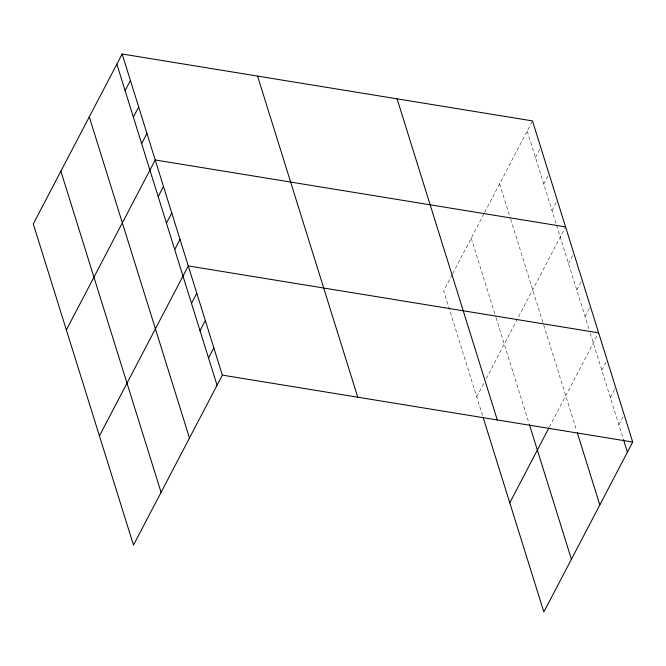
<?xml version="1.0" encoding="UTF-8"?>
<svg xmlns="http://www.w3.org/2000/svg" width="666" height="666" viewBox="0 0 666 666"><rect width="100%" height="100%" fill="white"/><g stroke="black" fill="none" stroke-linecap="round" stroke-linejoin="round"><path stroke-width="0.5" stroke-dasharray="3.33 2.5" d="M452.206 274.509L443.648 290.875L482.833 416.466M452.68 273.601L484.215 213.27M484.698 212.354L532.5 120.921M535.456 157.559L540.767 147.411M543.722 184.049L549.034 173.901M551.989 210.548L556.859 201.24M476.714 396.844L483.841 383.208M486.222 378.663L565.126 227.73M568.523 263.528L573.834 253.38M576.789 290.018L582.101 279.87M585.056 316.517L590.367 306.368M549.383 427.056L598.634 332.858M601.839 370.304L607.151 360.156M610.356 397.594L615.667 387.445M618.88 424.891L624.184 414.743M527.189 131.069L556.277 224.284M556.585 225.266L589.035 329.27M590.267 333.191L623.135 438.536M499.625 183.808L510.339 218.148M510.647 219.131L543.406 324.117M543.714 325.1L576.706 430.835M471.22 238.137L495.712 316.633M496.02 317.615L529.079 423.584"/><path stroke-width="1" d="M122.153 54.004L33.3 223.959L133.5 545.079L222.352 375.125L122.153 54.004L532.5 120.921L632.7 442.041L543.847 611.996L483.141 417.449M125.116 90.643L130.419 80.494M133.383 117.141L138.686 106.993M141.65 143.631L146.953 133.483M66.367 329.928L155.22 159.973L565.567 226.89M158.183 196.612L163.486 186.463M166.45 223.11L171.753 212.962M174.717 249.6L180.02 239.452M99.434 435.905L188.287 265.942L598.634 332.858M191.5 303.388L196.803 293.24M200.016 330.686L205.319 320.537M208.533 357.975L213.836 347.827M509.781 502.813L548.901 427.98M222.352 375.125L632.7 442.041M623.443 439.518L627.397 452.189M577.314 432.783L599.825 504.928M529.387 424.567L571.42 559.257M397.086 98.834L497.286 419.955M257.567 76.082L357.767 397.202M116.85 64.152L217.049 385.273M89.277 116.891L189.477 438.012M60.872 171.229L161.072 492.349"/></g></svg>
